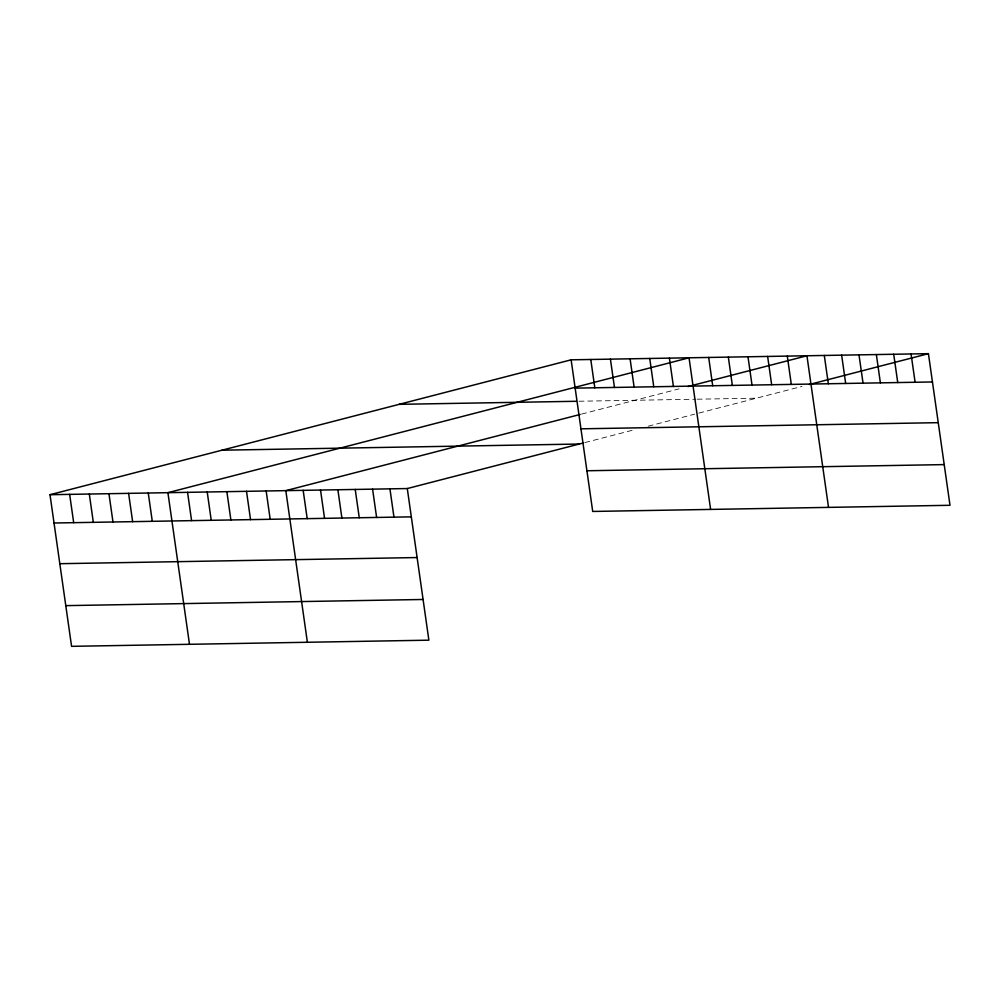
<?xml version="1.0" encoding="UTF-8"?>
<svg xmlns="http://www.w3.org/2000/svg" width="1000" height="1000" viewBox="0 0 1000 1000"><rect width="100%" height="100%" fill="white"/><g stroke="black" fill="none" stroke-linecap="round" stroke-linejoin="round"><path stroke-width="0.75" stroke-dasharray="5 3.75" d="M581.538 414.1L679.062 388.862M584.888 442.575L634.113 429.837M648.175 426.2L694.575 414.188M698.787 413.1L802.013 386.388M579.038 401.238L695.713 399.225M697.15 399.2L756.45 398.175"/><path stroke-width="1.5" d="M50 494.712L407.287 488.55L428.875 640.175L71.575 646.338L50 494.712L571.125 359.825L928.425 353.663L950 505.288L592.712 511.45L571.125 359.825M580.125 414.462L285.812 490.637L307.387 642.262M687.887 386.575L806.938 355.763L828.525 507.388M407.287 488.55L583.488 442.938M809.362 384.487L928.425 353.663M575.163 388.125L932.45 381.962M399.15 404.338L576.013 401.287M580.95 428.825L938.238 422.663M221.975 450.2L579.263 444.038M586.912 470.763L944.212 464.6M54.025 523.013L411.325 516.85M59.825 563.7L417.113 557.55M65.788 605.638L423.075 599.475M911.062 353.963L915.1 382.262M893.713 354.263L897.738 382.562M876.363 354.562L880.387 382.863M859 354.862L863.037 383.162M841.65 355.163L845.675 383.462M824.3 355.462L828.325 383.762M787.288 356.1L791.312 384.4M767.638 356.438L771.663 384.738M747.987 356.775L752.013 385.075M728.337 357.113L732.362 385.412M708.688 357.45L712.712 385.763M710.612 509.425L689.038 357.8L167.913 492.675L189.488 644.3M669.388 358.137L673.413 386.438M649.737 358.475L653.763 386.775M630.087 358.812L634.113 387.113M610.425 359.15L614.462 387.45M590.775 359.487L594.812 387.788M389.938 488.85L393.963 517.15M372.587 489.15L376.613 517.45M355.225 489.438L359.263 517.75M337.875 489.738L341.9 518.05M320.525 490.037L324.55 518.337M303.163 490.337L307.2 518.638M266.163 490.975L270.188 519.275M246.513 491.312L250.538 519.625M226.863 491.662L230.888 519.963M207.213 492L211.238 520.3M187.562 492.337L191.588 520.638M148.25 493.013L152.287 521.312M128.6 493.35L132.637 521.65M108.95 493.688L112.975 521.987M89.3 494.025L93.325 522.325M69.65 494.363L73.675 522.675"/></g></svg>
